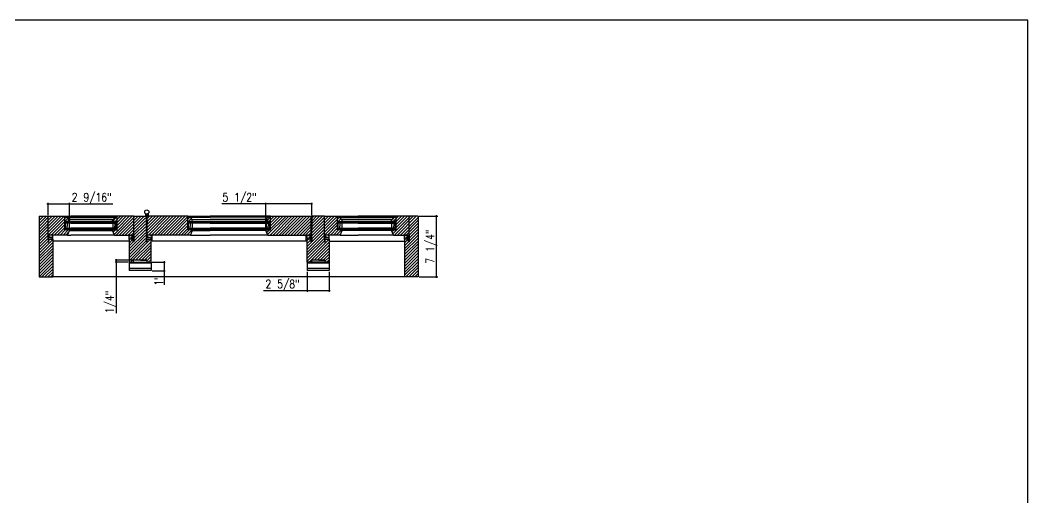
# Model space of a CAD drawing. Header units: inches. Extents: x 1985 to 11287, y 379 to 4336.
# Drawn here: x 7354.8 to 7475.2, y 3860.3 to 3917.4 of the extents above; entities that cross this region are included whole.
import ezdxf

# ---------------------------------------------------------------- set-up
doc = ezdxf.new("R2010")
doc.units = ezdxf.units.IN
doc.header["$MEASUREMENT"] = 0
doc.layers.get('0').update_dxf_attribs({"linetype": 'CONTINUOUS'})
doc.layers.get('Defpoints').update_dxf_attribs({"linetype": 'CONTINUOUS'})
for name, color, linetype in [('COTE1-1', 7, 'CONTINUOUS'), ('COTE1-1 99', 7, 'CONTINUOUS'), ('glass-', 6, 'CONTINUOUS'), ('glazing tape', 7, 'CONTINUOUS'), ('hardware-', 94, 'CONTINUOUS'), ('hatch 99', 1, 'CONTINUOUS'), ('separation 99', 3, 'CONTINUOUS'), ('weatherstripping', 5, 'CONTINUOUS'), ('wood detail', 7, 'CONTINUOUS'), ('wood detail 99', 7, 'CONTINUOUS')]:
    doc.layers.add(name, color=color, linetype=linetype)
doc.styles.get("Standard").update_dxf_attribs({"font": 'txt.shx', "width": 0.8})
doc.dimstyles.new('Elevation', dxfattribs={"dimscale": 2, "dimtxt": 0.75, "dimasz": 0.0625, "dimexe": 0.0625, "dimexo": 0.0625, "dimgap": 0.0625, "dimtad": 1, "dimdec": 5, "dimzin": 0, "dimdsep": 46, "dimlunit": 5, "dimtxsty": 'Standard', "dimblk1": 'OBLIQUE', "dimblk2": 'OBLIQUE', "dimsah": 1, "dimcen": 2, "dimdle": 0.0625, "dimclrd": 1, "dimclre": 1, "dimadec": 1, "dimazin": 0, "dimtfac": 0.375, "dimtdec": 5, "dimtmove": 0, "dimatfit": 3, "dimldrblk": 'OBLIQUE', "dimfxl": 1, "dimfrac": 2, "dimtolj": 1, "dimtzin": 0, "dimarcsym": 0})
pattern_1 = [(45, (7403.3322, 2131.99296), (-0.176776695, 0.176776695), [])]
pattern_2 = [(45, (7377.59578, 2143.74752), (-0.176776695, 0.176776695), [])]

# ---------------------------------------------------------------- blocks, each defined once
blk = doc.blocks.new('_OBLIQUE')
at = {"color": 0, "linetype": 'ByBlock'}
blk.add_line((-0.5, -0.5), (0.5, 0.5), dxfattribs=at)
blk = doc.blocks.new('*D912')
at = {"layer": 'COTE1-1 99', "color": 1, "lineweight": -2}
for p, q in [((7402.46, 3893.95), (7404.67, 3893.95)), ((7404.54, 3886.58), (7404.54, 3894.08)), ((7402.46, 3886.7), (7404.67, 3886.7))]:
    blk.add_line(p, q, dxfattribs=at)
at = {"layer": 'Defpoints', "color": 0}
for p in [(7402.33, 3893.95), (7404.54, 3893.95), (7402.33, 3886.7)]:
    blk.add_point(p, dxfattribs=at)
at = {"layer": 'COTE1-1 99', "color": 1, "lineweight": -2, "xscale": 0.125, "yscale": 0.125, "zscale": 0.125}
for p, rotation in [((7404.54, 3893.95), 90), ((7404.54, 3886.7), 270)]:
    blk.add_blockref('_OBLIQUE', p, dxfattribs=dict(at, rotation=rotation))
at = {"layer": 'COTE1-1 99', "color": 0, "insert": (7403.92, 3890.33), "char_height": 1, "attachment_point": 5, "rotation": 90}
blk.add_mtext('\\A1;7 1/4"', dxfattribs=at)
blk = doc.blocks.new('*D913')
at = {"layer": 'COTE1-1 99', "color": 1, "lineweight": -2}
for p, q in [((7366.27, 3888.83), (7366.27, 3888.45)), ((7368.19, 3888.7), (7366.14, 3888.7)), ((7367.69, 3888.45), (7366.14, 3888.45)), ((7366.27, 3888.45), (7366.27, 3882.39))]:
    blk.add_line(p, q, dxfattribs=at)
at = {"layer": 'Defpoints', "color": 0}
for p in [(7366.27, 3888.45), (7367.81, 3888.45), (7368.31, 3888.7)]:
    blk.add_point(p, dxfattribs=at)
at = {"layer": 'COTE1-1 99', "color": 1, "lineweight": -2, "xscale": 0.125, "yscale": 0.125, "zscale": 0.125}
for p, rotation in [((7366.27, 3888.7), 90), ((7366.27, 3888.45), 270)]:
    blk.add_blockref('_OBLIQUE', p, dxfattribs=dict(at, rotation=rotation))
at = {"layer": 'COTE1-1 99', "color": 0, "insert": (7365.64, 3883.71), "char_height": 1, "attachment_point": 5, "rotation": 90}
blk.add_mtext('\\A1;1/4"', dxfattribs=at)
blk = doc.blocks.new('*D914')
at = {"layer": 'COTE1-1 99', "color": 1, "lineweight": -2}
for p, q in [((7370.56, 3888.45), (7372.11, 3888.45)), ((7371.98, 3888.58), (7371.98, 3887.45)), ((7370.56, 3887.45), (7372.11, 3887.45)), ((7371.98, 3887.45), (7371.98, 3885.75))]:
    blk.add_line(p, q, dxfattribs=at)
at = {"layer": 'Defpoints', "color": 0}
for p in [(7370.44, 3888.45), (7370.44, 3887.45), (7371.98, 3887.45)]:
    blk.add_point(p, dxfattribs=at)
at = {"layer": 'COTE1-1 99', "color": 1, "lineweight": -2, "xscale": 0.125, "yscale": 0.125, "zscale": 0.125}
for p, rotation in [((7371.98, 3888.45), 90), ((7371.98, 3887.45), 270)]:
    blk.add_blockref('_OBLIQUE', p, dxfattribs=dict(at, rotation=rotation))
at = {"layer": 'COTE1-1 99', "color": 0, "insert": (7371.36, 3886.28), "char_height": 1, "attachment_point": 5, "rotation": 90}
blk.add_mtext('\\A1;1"', dxfattribs=at)
blk = doc.blocks.new('*D898')
at = {"layer": 'COTE1-1 99', "color": 1, "lineweight": -2}
for p, q in [((7389.08, 3887.33), (7389.08, 3884.94)), ((7391.71, 3887.33), (7391.71, 3884.94)), ((7389.08, 3885.06), (7383.88, 3885.06)), ((7391.83, 3885.06), (7389.08, 3885.06))]:
    blk.add_line(p, q, dxfattribs=at)
at = {"layer": 'Defpoints', "color": 0}
for p in [(7389.08, 3887.45), (7391.71, 3887.45), (7389.08, 3885.06)]:
    blk.add_point(p, dxfattribs=at)
at = {"layer": 'COTE1-1 99', "color": 1, "lineweight": -2, "xscale": 0.125, "yscale": 0.125, "zscale": 0.125, "rotation": 180}
blk.add_blockref('_OBLIQUE', (7389.08, 3885.06), dxfattribs=at)
at = {"layer": 'COTE1-1 99', "color": 1, "lineweight": -2, "xscale": 0.125, "yscale": 0.125, "zscale": 0.125}
blk.add_blockref('_OBLIQUE', (7391.71, 3885.06), dxfattribs=at)
at = {"layer": 'COTE1-1 99', "color": 0, "insert": (7386.14, 3885.69), "char_height": 1, "attachment_point": 5}
blk.add_mtext('\\A1;2 5/8"', dxfattribs=at)
blk = doc.blocks.new('*D899')
at = {"layer": 'COTE1-1 99', "color": 1, "lineweight": -2}
for p, q in [((7384.14, 3895.43), (7378.87, 3895.43)), ((7389.64, 3895.43), (7384.02, 3895.43)), ((7384.14, 3892.42), (7384.14, 3895.55)), ((7389.64, 3894.08), (7389.64, 3895.55))]:
    blk.add_line(p, q, dxfattribs=at)
at = {"layer": 'Defpoints', "color": 0}
for p in [(7389.64, 3895.43), (7389.64, 3893.95), (7384.14, 3892.3)]:
    blk.add_point(p, dxfattribs=at)
at = {"layer": 'COTE1-1 99', "color": 1, "lineweight": -2, "xscale": 0.125, "yscale": 0.125, "zscale": 0.125, "rotation": 180}
blk.add_blockref('_OBLIQUE', (7384.14, 3895.43), dxfattribs=at)
at = {"layer": 'COTE1-1 99', "color": 1, "lineweight": -2, "xscale": 0.125, "yscale": 0.125, "zscale": 0.125}
blk.add_blockref('_OBLIQUE', (7389.64, 3895.43), dxfattribs=at)
at = {"layer": 'COTE1-1 99', "color": 0, "insert": (7381, 3896.05), "char_height": 1, "attachment_point": 5}
blk.add_mtext('\\A1;5 1/2"', dxfattribs=at)
blk = doc.blocks.new('*D900')
at = {"layer": 'COTE1-1 99', "color": 1, "lineweight": -2}
for p, q in [((7358, 3895.43), (7360.69, 3895.43)), ((7358.13, 3894.08), (7358.13, 3895.55)), ((7360.69, 3892.45), (7360.69, 3895.55)), ((7360.69, 3895.43), (7365.86, 3895.43))]:
    blk.add_line(p, q, dxfattribs=at)
at = {"layer": 'Defpoints', "color": 0}
for p in [(7360.69, 3895.43), (7358.13, 3893.95), (7360.69, 3892.33)]:
    blk.add_point(p, dxfattribs=at)
at = {"layer": 'COTE1-1 99', "color": 1, "lineweight": -2, "xscale": 0.125, "yscale": 0.125, "zscale": 0.125, "rotation": 180}
blk.add_blockref('_OBLIQUE', (7358.13, 3895.43), dxfattribs=at)
at = {"layer": 'COTE1-1 99', "color": 1, "lineweight": -2, "xscale": 0.125, "yscale": 0.125, "zscale": 0.125}
blk.add_blockref('_OBLIQUE', (7360.69, 3895.43), dxfattribs=at)
at = {"layer": 'COTE1-1 99', "color": 0, "insert": (7363.34, 3896.05), "char_height": 1, "attachment_point": 5}
blk.add_mtext('\\A1;2 9/16"', dxfattribs=at)

msp = doc.modelspace()

# ---------------------------------------------------------------- hatches: boundary and pattern name
at = {"layer": 'glazing tape'}
h = msp.add_hatch(color=256, dxfattribs=at)
h.paths.add_polyline_path([(7360.664259, 3893.266601), (7360.664259, 3893.329101), (7360.164259, 3893.329101), (7360.164259, 3893.266601)])
h.paths.add_polyline_path([(7360.187759, 3892.391601), (7360.187759, 3892.329101), (7360.687759, 3892.329101), (7360.687759, 3892.391601)])
h = msp.add_hatch(color=256, dxfattribs=at)
h.paths.add_polyline_path([(7366.336338, 3893.266601), (7366.336338, 3893.329101), (7365.836338, 3893.329101), (7365.836338, 3893.266601)])
h.paths.add_polyline_path([(7366.312838, 3892.329101), (7366.312838, 3892.391601), (7365.812838, 3892.391601), (7365.812838, 3892.329101)])
h = msp.add_hatch(color=7, dxfattribs=at)
h.paths.add_polyline_path([(7375.352681, 3893.329101), (7374.852681, 3893.329101), (7374.852681, 3893.266601), (7375.352681, 3893.266601)])
h.paths.add_polyline_path([(7375.376181, 3892.391601), (7374.876181, 3892.391601), (7374.876181, 3892.329101), (7375.376181, 3892.329101)])
h = msp.add_hatch(color=7, dxfattribs=at)
h.paths.add_polyline_path([(7384.166045, 3893.329101), (7384.666045, 3893.329101), (7384.666045, 3893.266601), (7384.166045, 3893.266601)])
h.paths.add_polyline_path([(7384.142545, 3892.391601), (7384.642545, 3892.391601), (7384.642545, 3892.329101), (7384.142545, 3892.329101)])
h = msp.add_hatch(color=256, dxfattribs=at)
h.paths.add_polyline_path([(7393.244889, 3893.329101), (7392.744889, 3893.329101), (7392.744889, 3893.266601), (7393.244889, 3893.266601)])
h.paths.add_polyline_path([(7393.268389, 3892.391601), (7392.768389, 3892.391601), (7392.768389, 3892.329101), (7393.268389, 3892.329101)])
h = msp.add_hatch(color=256, dxfattribs=at)
h.paths.add_polyline_path([(7399.666968, 3893.329101), (7399.166968, 3893.329101), (7399.166968, 3893.266601), (7399.666968, 3893.266601)])
h.paths.add_polyline_path([(7399.643468, 3892.391601), (7399.143468, 3892.391601), (7399.143468, 3892.329101), (7399.643468, 3892.329101)])
at = {"layer": 'hatch 99'}
h = msp.add_hatch(dxfattribs=at)
h.set_pattern_fill('ANSI31', color=256, scale=2, style=0)
h.set_pattern_definition(pattern_1)
h.paths.add_polyline_path([(7360.125244, 3893.329101), (7360.664259, 3893.329101), (7360.664259, 3893.555601, -0.375199902), (7360.508009, 3893.680601, 0.375199902), (7360.351759, 3893.805601), (7360.351759, 3893.868101), (7360.125244, 3893.868101)], flags=17)
h.paths.add_polyline_path([(7360.125244, 3893.954101), (7358.125308, 3893.954101), (7358.125308, 3891.704101), (7360.446687, 3891.704101), (7360.687759, 3892.266601), (7360.687759, 3892.329101), (7360.125244, 3892.329101)])
edge = h.paths.add_edge_path()
edge.add_line((7357.0628, 3886.704101), (7358.6878, 3886.704101))
edge.add_line((7358.6878, 3886.704101), (7358.6878, 3891.204101))
edge.add_line((7358.6878, 3891.204101), (7358.219149, 3891.204101))
edge.add_spline(control_points=[(7358.392226, 3891.205777), (7358.32034, 3891.220354), (7358.192418, 3891.237992), (7358.15268, 3891.073908), (7358.243471, 3891.03081), (7358.206312, 3890.941357), (7358.136272, 3890.897141)], knot_values=[0.0027567057, 0.0027567057, 0.0027567057, 0.0027567057, 0.1624304155, 0.2177873023, 0.3270826056, 0.4968128609, 0.4968128609, 0.4968128609, 0.4968128609], degree=3, periodic=0)
edge.add_line((7358.21897, 3891.203939), (7358.21897, 3890.891637))
edge.add_line((7358.21897, 3890.891637), (7358.125308, 3890.891637))
edge.add_line((7358.125308, 3890.891637), (7358.125308, 3891.704101))
edge.add_line((7358.125308, 3891.704101), (7358.125308, 3893.954101))
edge.add_line((7358.125308, 3893.954101), (7357.0628, 3893.954101))
edge.add_line((7357.0628, 3893.954101), (7357.0628, 3886.704101))
h = msp.add_hatch(dxfattribs=at)
h.set_pattern_fill('ANSI31', color=256, scale=2, style=0)
h.set_pattern_definition(pattern_1)
edge = h.paths.add_edge_path()
edge.add_spline(control_points=[(7368.10837, 3891.205777), (7368.180256, 3891.220354), (7368.308179, 3891.237992), (7368.347917, 3891.073908), (7368.257126, 3891.03081), (7368.294285, 3890.941357), (7368.364325, 3890.897141)], knot_values=[0.0027567057, 0.0027567057, 0.0027567057, 0.0027567057, 0.1624304155, 0.2177873023, 0.3270826056, 0.4968128609, 0.4968128609, 0.4968128609, 0.4968128609], degree=3, periodic=0)
edge.add_line((7368.28045, 3891.204101), (7367.812796, 3891.204101))
edge.add_line((7367.812796, 3891.204101), (7367.812796, 3888.454101))
edge.add_line((7367.812796, 3888.454101), (7368.312796, 3888.454101))
edge.add_line((7368.312796, 3888.454101), (7368.312796, 3888.704101))
edge.add_line((7368.312796, 3888.704101), (7369.937796, 3888.704101))
edge.add_line((7369.937796, 3888.704101), (7369.937796, 3888.454101))
edge.add_line((7369.937796, 3888.454101), (7370.437796, 3888.454101))
edge.add_line((7370.437796, 3888.454101), (7370.437796, 3891.204101))
edge.add_line((7370.437796, 3891.204101), (7369.845143, 3891.204101))
edge.add_spline(control_points=[(7370.017222, 3891.205777), (7369.945337, 3891.220354), (7369.817414, 3891.237992), (7369.777676, 3891.073908), (7369.868467, 3891.03081), (7369.831308, 3890.941357), (7369.761268, 3890.897141)], knot_values=[0.0027567057, 0.0027567057, 0.0027567057, 0.0027567057, 0.1624304155, 0.2177873023, 0.3270826056, 0.4968128609, 0.4968128609, 0.4968128609, 0.4968128609], degree=3, periodic=0)
edge.add_line((7369.843966, 3891.20354), (7369.843966, 3890.891637))
edge.add_line((7369.843966, 3890.891637), (7369.751204, 3890.891637))
edge.add_line((7369.751204, 3890.891637), (7369.751204, 3892.579101))
edge.add_line((7369.751204, 3892.579101), (7369.751204, 3893.829101))
edge.add_line((7369.751204, 3893.829101), (7369.751204, 3893.954101))
edge.add_line((7369.751204, 3893.954101), (7368.375289, 3893.954101))
edge.add_line((7368.375289, 3893.954101), (7368.375289, 3891.232411))
edge.add_line((7368.375289, 3891.232411), (7368.375289, 3890.891637))
edge.add_line((7368.375289, 3890.891637), (7368.281627, 3890.891637))
edge.add_line((7368.281627, 3890.891637), (7368.281627, 3891.20354))
h.paths.add_polyline_path([(7368.375289, 3893.954101), (7366.375352, 3893.954101), (7366.375352, 3892.329101), (7365.812838, 3892.329101), (7365.812838, 3892.266601), (7366.053909, 3891.704101), (7368.375289, 3891.704101)])
edge = h.paths.add_edge_path(flags=17)
edge.add_line((7366.375352, 3893.868101), (7366.148838, 3893.868101))
edge.add_line((7366.148838, 3893.868101), (7366.148838, 3893.805601))
edge.add_line((7366.148838, 3893.805601), (7366.135716, 3893.805601))
edge.add_arc((7366.142277, 3893.653646), 0.152097, 92.47236379, 169.7919803)
edge.add_arc((7365.842899, 3893.707555), 0.152097, 267.52763621, 349.7919803, ccw=False)
edge.add_line((7365.836338, 3893.555601), (7365.836338, 3893.329101))
edge.add_line((7365.836338, 3893.329101), (7366.375352, 3893.329101))
edge.add_line((7366.375352, 3893.329101), (7366.375352, 3893.868101))
h = msp.add_hatch(dxfattribs=at)
h.set_pattern_fill('ANSI31', color=256, scale=2, style=0)
h.set_pattern_definition([(45, (7391.70265, 2143.74752), (-0.176776695, 0.176776695), [])])
h.paths.add_polyline_path([(7369.969931, 3893.954101), (7369.969931, 3891.704101), (7375.13511, 3891.704101), (7375.376181, 3892.266601), (7375.376181, 3892.329101), (7374.813667, 3892.329101), (7374.813667, 3893.954101)])
h.paths.add_polyline_path([(7374.813667, 3893.329101), (7375.352681, 3893.329101), (7375.352681, 3893.579101, -0.375199902), (7375.196431, 3893.704101, 0.375199902), (7375.040181, 3893.829101), (7375.040181, 3893.891601), (7374.813667, 3893.891601)], flags=17)
h = msp.add_hatch(dxfattribs=at)
h.set_pattern_fill('ANSI31', color=256, scale=2, style=0)
h.set_pattern_definition(pattern_2)
h.paths.add_polyline_path([(7384.705059, 3893.891601), (7384.478545, 3893.891601), (7384.478545, 3893.829101), (7384.465423, 3893.829101, 0.3507810594), (7384.322295, 3893.704101, -0.375199902), (7384.166045, 3893.579101), (7384.166045, 3893.329101), (7384.705059, 3893.329101)], flags=17)
h.paths.add_polyline_path([(7384.705059, 3893.954101), (7384.705059, 3892.329101), (7384.142545, 3892.329101), (7384.142545, 3892.266601), (7384.383617, 3891.704101), (7389.548796, 3891.704101), (7389.548796, 3893.954101)])
h = msp.add_hatch(dxfattribs=at)
h.set_pattern_fill('ANSI31', color=256, scale=2, style=0)
h.set_pattern_definition([(45, (7377.72078, 2143.74752), (-0.176776695, 0.176776695), [])])
edge = h.paths.add_edge_path()
edge.add_line((7389.642522, 3892.579101), (7389.642522, 3890.889788))
edge.add_spline(control_points=[(7389.376504, 3891.205777), (7389.44839, 3891.220354), (7389.576312, 3891.237992), (7389.61605, 3891.073908), (7389.525259, 3891.03081), (7389.562418, 3890.941357), (7389.632459, 3890.897141)], knot_values=[0.0027567057, 0.0027567057, 0.0027567057, 0.0027567057, 0.1624304155, 0.2177873023, 0.3270826056, 0.4968128609, 0.4968128609, 0.4968128609, 0.4968128609], degree=3, periodic=0)
edge.add_line((7389.639992, 3890.891637), (7389.54976, 3890.891637))
edge.add_line((7389.54976, 3890.891637), (7389.54976, 3891.203006))
edge.add_spline(control_points=[(7389.376504, 3891.205777), (7389.44839, 3891.220354), (7389.576312, 3891.237992), (7389.61605, 3891.073908), (7389.525259, 3891.03081), (7389.562418, 3890.941357), (7389.632459, 3890.897141)], knot_values=[0.0027567057, 0.0027567057, 0.0027567057, 0.0027567057, 0.1624304155, 0.2177873023, 0.3270826056, 0.4968128609, 0.4968128609, 0.4968128609, 0.4968128609], degree=3, periodic=0)
edge.add_line((7389.547469, 3891.204101), (7389.08093, 3891.204101))
edge.add_line((7389.08093, 3891.204101), (7389.08093, 3888.454101))
edge.add_line((7389.08093, 3888.454101), (7389.58093, 3888.454101))
edge.add_line((7389.58093, 3888.454101), (7389.58093, 3888.704101))
edge.add_line((7389.58093, 3888.704101), (7391.20593, 3888.704101))
edge.add_line((7391.20593, 3888.704101), (7391.20593, 3888.454101))
edge.add_line((7391.20593, 3888.454101), (7391.70593, 3888.454101))
edge.add_line((7391.70593, 3888.454101), (7391.70593, 3891.204101))
edge.add_line((7391.70593, 3891.204101), (7391.239391, 3891.204101))
edge.add_spline(control_points=[(7391.410356, 3891.205777), (7391.33847, 3891.220354), (7391.210548, 3891.237992), (7391.17081, 3891.073908), (7391.261601, 3891.03081), (7391.224442, 3890.941357), (7391.154402, 3890.897141)], knot_values=[0.0027567057, 0.0027567057, 0.0027567057, 0.0027567057, 0.1624304155, 0.2177873023, 0.3270826056, 0.4968128609, 0.4968128609, 0.4968128609, 0.4968128609], degree=3, periodic=0)
edge.add_line((7391.2371, 3891.203006), (7391.2371, 3890.891637))
edge.add_line((7391.2371, 3890.891637), (7391.143438, 3890.891637))
edge.add_line((7391.143438, 3890.891637), (7391.143438, 3891.814363))
edge.add_line((7391.143438, 3891.814363), (7391.143438, 3893.954101))
edge.add_line((7391.143438, 3893.954101), (7389.642522, 3893.954101))
edge.add_line((7389.642522, 3893.954101), (7389.642522, 3893.829101))
edge.add_line((7389.642522, 3893.829101), (7389.642522, 3892.579101))
h.paths.add_polyline_path([(7391.143438, 3891.704101), (7393.027317, 3891.704101), (7393.268389, 3892.266601), (7393.268389, 3892.329101), (7392.705874, 3892.329101), (7392.705874, 3893.954101), (7391.143438, 3893.954101)])
h.paths.add_polyline_path([(7392.705874, 3893.329101), (7393.244889, 3893.329101), (7393.244889, 3893.555601, -0.375199902), (7393.088639, 3893.680601, 0.375199902), (7392.932389, 3893.805601), (7392.932389, 3893.868101), (7392.705874, 3893.868101)], flags=17)
h = msp.add_hatch(dxfattribs=at)
h.set_pattern_fill('ANSI31', color=256, scale=2, style=0)
h.set_pattern_definition(pattern_2)
h.paths.add_polyline_path([(7399.705982, 3893.868101), (7399.479468, 3893.868101), (7399.479468, 3893.805601), (7399.466346, 3893.805601, 0.3507810594), (7399.323218, 3893.680601, -0.375199902), (7399.166968, 3893.555601), (7399.166968, 3893.329101), (7399.705982, 3893.329101)], flags=17)
h.paths.add_polyline_path([(7399.705982, 3892.329101), (7399.143468, 3892.329101), (7399.143468, 3892.266601), (7399.384539, 3891.704101), (7401.268419, 3891.704101), (7401.268419, 3893.954101), (7399.705982, 3893.954101)])
edge = h.paths.add_edge_path()
edge.add_line((7401.268419, 3891.232411), (7401.268419, 3890.888522))
edge.add_spline(control_points=[(7401.0015, 3891.205777), (7401.073386, 3891.220354), (7401.201309, 3891.237992), (7401.241047, 3891.073908), (7401.150256, 3891.03081), (7401.187415, 3890.941357), (7401.257455, 3890.897141)], knot_values=[0.0027567057, 0.0027567057, 0.0027567057, 0.0027567057, 0.1624304155, 0.2177873023, 0.3270826056, 0.4968128609, 0.4968128609, 0.4968128609, 0.4968128609], degree=3, periodic=0)
edge.add_line((7401.264457, 3890.891637), (7401.174757, 3890.891637))
edge.add_line((7401.174757, 3890.891637), (7401.174757, 3891.203939))
edge.add_spline(control_points=[(7401.0015, 3891.205777), (7401.073386, 3891.220354), (7401.201309, 3891.237992), (7401.241047, 3891.073908), (7401.150256, 3891.03081), (7401.187415, 3890.941357), (7401.257455, 3890.897141)], knot_values=[0.0027567057, 0.0027567057, 0.0027567057, 0.0027567057, 0.1624304155, 0.2177873023, 0.3270826056, 0.4968128609, 0.4968128609, 0.4968128609, 0.4968128609], degree=3, periodic=0)
edge.add_line((7401.174578, 3891.204101), (7400.705926, 3891.204101))
edge.add_line((7400.705926, 3891.204101), (7400.705926, 3886.704101))
edge.add_line((7400.705926, 3886.704101), (7402.330926, 3886.704101))
edge.add_line((7402.330926, 3886.704101), (7402.330926, 3893.954101))
edge.add_line((7402.330926, 3893.954101), (7401.268419, 3893.954101))
edge.add_line((7401.268419, 3893.954101), (7401.268419, 3891.232411))

# ---------------------------------------------------------------- linework, layer by layer
at = {"layer": 'COTE1-1'}
for p, q in [((7369.937796, 3888.704101), (7368.312796, 3888.704101)), ((7368.312796, 3888.704101), (7368.312796, 3888.454101)), ((7369.187796, 3888.704101), (7369.937796, 3888.704101)), ((7369.937796, 3888.704101), (7369.937796, 3888.454101)), ((7391.20593, 3888.704101), (7389.58093, 3888.704101)), ((7389.58093, 3888.704101), (7389.58093, 3888.454101)), ((7390.45593, 3888.704101), (7391.20593, 3888.704101)), ((7391.20593, 3888.704101), (7391.20593, 3888.454101))]:
    msp.add_line(p, q, dxfattribs=at)
at = {"layer": 'glass-', "color": 6}
for p, q in [((7360.862433, 3893.266601), (7360.164259, 3893.266601)), ((7360.187759, 3892.391601), (7360.862433, 3892.391601)), ((7360.218944, 3892.391601), (7360.218944, 3893.266601)), ((7360.862433, 3893.141601), (7360.218944, 3893.141601)), ((7360.218944, 3892.516601), (7360.862433, 3892.516601)), ((7360.399878, 3893.111609), (7360.507661, 3893.141601)), ((7360.399878, 3893.111609), (7360.399878, 3892.766601)), ((7360.399878, 3892.546592), (7360.399878, 3892.766601)), ((7360.399878, 3892.546592), (7360.507661, 3892.516601)), ((7360.664259, 3893.141601), (7360.664259, 3892.516601)), ((7360.862433, 3893.266601), (7366.336338, 3893.266601)), ((7360.862433, 3893.141601), (7366.281652, 3893.141601)), ((7366.281652, 3892.516601), (7360.862433, 3892.516601)), ((7366.312838, 3892.391601), (7360.862433, 3892.391601)), ((7365.848552, 3893.141601), (7365.848552, 3892.516601)), ((7366.112932, 3893.111609), (7366.00515, 3893.141601)), ((7366.112932, 3892.546592), (7366.00515, 3892.516601)), ((7366.112932, 3893.111609), (7366.112932, 3892.766601)), ((7366.112932, 3892.546592), (7366.112932, 3892.766601)), ((7366.281652, 3892.391601), (7366.281652, 3893.266601)), ((7377.495556, 3893.266601), (7374.852681, 3893.266601)), ((7374.876181, 3892.391601), (7377.495556, 3892.391601)), ((7374.907367, 3892.391601), (7374.907367, 3893.266601)), ((7377.495556, 3893.141601), (7374.907367, 3893.141601)), ((7374.907367, 3892.516601), (7377.495556, 3892.516601)), ((7375.088301, 3893.111609), (7375.196084, 3893.141601)), ((7375.088301, 3893.111609), (7375.088301, 3892.766601)), ((7375.088301, 3892.546592), (7375.088301, 3892.766601)), ((7375.088301, 3892.546592), (7375.196084, 3892.516601)), ((7375.352681, 3893.141601), (7375.352681, 3892.516601)), ((7377.495556, 3893.266601), (7384.666045, 3893.266601)), ((7377.495556, 3893.141601), (7384.611359, 3893.141601)), ((7384.611359, 3892.516601), (7377.495556, 3892.516601)), ((7384.642545, 3892.391601), (7377.495556, 3892.391601)), ((7384.166045, 3893.141601), (7384.166045, 3892.516601)), ((7384.430425, 3893.111609), (7384.322643, 3893.141601)), ((7384.430425, 3892.546592), (7384.322643, 3892.516601)), ((7384.430425, 3893.111609), (7384.430425, 3892.766601)), ((7384.430425, 3892.546592), (7384.430425, 3892.766601)), ((7384.611359, 3892.391601), (7384.611359, 3893.266601)), ((7395.187543, 3893.266601), (7392.744889, 3893.266601)), ((7392.768389, 3892.391601), (7395.187543, 3892.391601)), ((7392.799574, 3892.391601), (7392.799574, 3893.266601)), ((7395.187543, 3893.141601), (7392.799574, 3893.141601)), ((7392.799574, 3892.516601), (7395.187543, 3892.516601)), ((7392.968294, 3893.111609), (7393.076077, 3893.141601)), ((7392.968294, 3893.111609), (7392.968294, 3892.766601)), ((7392.968294, 3892.546592), (7392.968294, 3892.766601)), ((7392.968294, 3892.546592), (7393.076077, 3892.516601)), ((7393.232674, 3893.141601), (7393.232674, 3892.516601)), ((7395.187543, 3893.266601), (7399.666968, 3893.266601)), ((7395.187543, 3893.141601), (7399.612282, 3893.141601)), ((7399.612282, 3892.516601), (7395.187543, 3892.516601)), ((7399.643468, 3892.391601), (7395.187543, 3892.391601)), ((7399.166968, 3893.141601), (7399.166968, 3892.516601)), ((7399.431348, 3893.111609), (7399.323565, 3893.141601)), ((7399.431348, 3892.546592), (7399.323565, 3892.516601)), ((7399.431348, 3893.111609), (7399.431348, 3892.766601)), ((7399.431348, 3892.546592), (7399.431348, 3892.766601)), ((7399.612282, 3892.391601), (7399.612282, 3893.266601))]:
    msp.add_line(p, q, dxfattribs=at)
at = {"layer": 'glazing tape', "color": 7}
for p, q in [((7360.164259, 3893.329101), (7360.164259, 3893.266601)), ((7360.664259, 3893.329101), (7360.664259, 3893.266601)), ((7365.836338, 3893.329101), (7365.836338, 3893.266601)), ((7366.336338, 3893.329101), (7366.336338, 3893.266601)), ((7374.852681, 3893.329101), (7374.852681, 3893.266601)), ((7375.352681, 3893.329101), (7375.352681, 3893.266601)), ((7384.166045, 3893.329101), (7384.166045, 3893.266601)), ((7384.666045, 3893.329101), (7384.666045, 3893.266601)), ((7392.744889, 3893.329101), (7392.744889, 3893.266601)), ((7393.244889, 3893.329101), (7393.244889, 3893.266601)), ((7399.166968, 3893.329101), (7399.166968, 3893.266601)), ((7399.666968, 3893.329101), (7399.666968, 3893.266601))]:
    msp.add_line(p, q, dxfattribs=at)
at = {"layer": 'glazing tape'}
for p, q in [((7360.164259, 3893.266601), (7360.664259, 3893.266601)), ((7360.187759, 3892.391601), (7360.187759, 3892.329101)), ((7360.687759, 3892.391601), (7360.187759, 3892.391601)), ((7360.687759, 3892.391601), (7360.687759, 3892.329101)), ((7365.812838, 3892.391601), (7365.812838, 3892.329101)), ((7365.812838, 3892.391601), (7366.312838, 3892.391601)), ((7365.836338, 3893.266601), (7366.336338, 3893.266601)), ((7366.312838, 3892.391601), (7366.312838, 3892.329101)), ((7374.852681, 3893.266601), (7375.352681, 3893.266601)), ((7374.876181, 3892.391601), (7374.876181, 3892.329101)), ((7375.376181, 3892.391601), (7374.876181, 3892.391601)), ((7375.376181, 3892.391601), (7375.376181, 3892.329101)), ((7384.142545, 3892.391601), (7384.142545, 3892.329101)), ((7384.142545, 3892.391601), (7384.642545, 3892.391601)), ((7384.666045, 3893.266601), (7384.166045, 3893.266601)), ((7384.642545, 3892.391601), (7384.642545, 3892.329101)), ((7393.244889, 3893.266601), (7392.744889, 3893.266601)), ((7392.768389, 3892.391601), (7392.768389, 3892.329101)), ((7393.268389, 3892.391601), (7392.768389, 3892.391601)), ((7393.268389, 3892.391601), (7393.268389, 3892.329101)), ((7399.143468, 3892.391601), (7399.643468, 3892.391601)), ((7399.143468, 3892.391601), (7399.143468, 3892.329101)), ((7399.666968, 3893.266601), (7399.166968, 3893.266601)), ((7399.643468, 3892.391601), (7399.643468, 3892.329101))]:
    msp.add_line(p, q, dxfattribs=at)
at = {"layer": 'hardware-', "color": 94}
for p, q in [((7369.751204, 3894.247388), (7369.751204, 3893.954101)), ((7369.876204, 3894.141601), (7369.751204, 3894.141601)), ((7369.876204, 3894.208532), (7369.876204, 3893.954101)), ((7369.969931, 3894.208532), (7369.969931, 3893.954101)), ((7370.094931, 3894.247388), (7370.094931, 3893.954101))]:
    msp.add_line(p, q, dxfattribs=at)
msp.add_circle((7369.923067, 3894.454101), 0.25, dxfattribs=at)
for centre, start, end in [((7369.688704, 3894.247388), 0, 41.41287632), ((7370.157431, 3894.247388), 138.58712368, 180)]:
    msp.add_arc(centre, 0.0625, start, end, dxfattribs=at)
at = {"layer": 'separation 99'}
msp.add_lwpolyline([(7475.154558, 3917.379196), (7248.665735, 3917.379196), (7248.665735, 3789.128969), (7475.154558, 3789.128969)], close=True, dxfattribs=at)
at = {"layer": 'weatherstripping', "color": 5, "lineweight": 30}
for p, q in [((7369.876204, 3892.579101), (7369.876204, 3893.829101)), ((7389.642522, 3892.579101), (7389.642522, 3893.829101))]:
    msp.add_line(p, q, dxfattribs=at)
at = {"layer": 'weatherstripping', "color": 5}
for p, q in [((7358.136272, 3891.370927), (7358.136272, 3890.897141)), ((7368.364325, 3891.370927), (7368.364325, 3890.897141)), ((7369.886268, 3891.370927), (7369.886268, 3890.897141)), ((7389.632459, 3891.370927), (7389.632459, 3890.897141)), ((7391.154402, 3891.370927), (7391.154402, 3890.897141)), ((7401.257455, 3891.370927), (7401.257455, 3890.897141))]:
    msp.add_line(p, q, dxfattribs=at)
for centre, start, end in [((7358.519572, 3891.421054), 68.15315081, 90.33673255), ((7367.981024, 3891.421054), 89.66326745, 111.84684919), ((7370.269568, 3891.421054), 68.15315081, 90.33673255), ((7389.249158, 3891.421054), 89.66326745, 111.84684919), ((7391.537702, 3891.421054), 68.15315081, 90.33673255), ((7400.874154, 3891.421054), 89.66326745, 111.84684919)]:
    msp.add_arc(centre, 0.272391, start, end, dxfattribs=at)
at = {"layer": 'weatherstripping', "color": 5, "lineweight": 30}
for points in [[(7369.876755, 3893.791666), (7369.947076, 3893.536996), (7369.948881, 3893.179963), (7369.919894, 3892.771731)], [(7389.641971, 3893.791666), (7389.57165, 3893.536996), (7389.569846, 3893.179963), (7389.598833, 3892.771731)]]:
    msp.add_spline(points, degree=3, dxfattribs=at)
at = {"layer": 'weatherstripping', "color": 5}
for points, knots in [([(7358.517971, 3891.69344), (7358.380963, 3891.704516), (7358.28668, 3891.697819), (7358.224377, 3891.654077), (7358.179368, 3891.425798), (7358.502328, 3891.521731), (7358.503965, 3891.296891), (7358.192214, 3891.419304), (7358.136272, 3891.370927)], [0, 0, 0, 0, 0.0836143214, 0.2084642928, 0.3160316415, 0.6075898224, 0.6835352088, 1.0094138913, 1.0094138913, 1.0094138913, 1.0094138913]), ([(7358.136272, 3890.897141), (7358.206312, 3890.941357), (7358.243471, 3891.03081), (7358.15268, 3891.073908), (7358.192418, 3891.237992), (7358.32034, 3891.220354), (7358.392226, 3891.205777)], [0.00275670566, 0.00275670566, 0.00275670566, 0.00275670566, 0.17248696091, 0.2817822642, 0.33713915105, 0.49681286089, 0.49681286089, 0.49681286089, 0.49681286089]), ([(7358.392226, 3891.205777), (7358.492462, 3891.209198), (7358.715337, 3891.233425), (7358.6878, 3891.622453), (7358.620936, 3891.673883)], [0, 0, 0, 0, 0.24604895981, 0.60415027847, 0.60415027847, 0.60415027847, 0.60415027847]), ([(7368.10837, 3891.205777), (7368.008134, 3891.209198), (7367.772428, 3891.208978), (7367.812796, 3891.622453), (7367.87966, 3891.673883)], [0, 0, 0, 0, 0.24604895981, 0.60415027847, 0.60415027847, 0.60415027847, 0.60415027847]), ([(7367.982625, 3891.69344), (7368.119634, 3891.704516), (7368.213917, 3891.697819), (7368.27622, 3891.654077), (7368.321229, 3891.425798), (7367.998269, 3891.521731), (7367.996631, 3891.296891), (7368.308383, 3891.419304), (7368.364325, 3891.370927)], [0, 0, 0, 0, 0.0836143214, 0.2084642928, 0.3160316415, 0.6075898224, 0.6835352088, 1.0094138913, 1.0094138913, 1.0094138913, 1.0094138913]), ([(7368.364325, 3890.897141), (7368.294285, 3890.941357), (7368.257126, 3891.03081), (7368.347917, 3891.073908), (7368.308179, 3891.237992), (7368.180256, 3891.220354), (7368.10837, 3891.205777)], [0.00275670566, 0.00275670566, 0.00275670566, 0.00275670566, 0.17248696091, 0.2817822642, 0.33713915105, 0.49681286089, 0.49681286089, 0.49681286089, 0.49681286089]), ([(7370.267967, 3891.69344), (7370.130959, 3891.704516), (7370.036676, 3891.697819), (7369.974373, 3891.654077), (7369.929364, 3891.425798), (7370.252324, 3891.521731), (7370.253962, 3891.296891), (7369.94221, 3891.419304), (7369.886268, 3891.370927)], [0, 0, 0, 0, 0.0836143214, 0.2084642928, 0.3160316415, 0.6075898224, 0.6835352088, 1.0094138913, 1.0094138913, 1.0094138913, 1.0094138913]), ([(7369.886268, 3890.897141), (7369.956308, 3890.941357), (7369.993467, 3891.03081), (7369.902676, 3891.073908), (7369.942414, 3891.237992), (7370.070337, 3891.220354), (7370.142222, 3891.205777)], [0.00275670566, 0.00275670566, 0.00275670566, 0.00275670566, 0.17248696091, 0.2817822642, 0.33713915105, 0.49681286089, 0.49681286089, 0.49681286089, 0.49681286089]), ([(7370.142222, 3891.205777), (7370.242458, 3891.209198), (7370.491896, 3891.208978), (7370.498453, 3891.622453), (7370.370932, 3891.673883)], [0, 0, 0, 0, 0.24604895981, 0.60415027847, 0.60415027847, 0.60415027847, 0.60415027847]), ([(7389.376504, 3891.205777), (7389.276268, 3891.209198), (7389.026831, 3891.208978), (7389.020273, 3891.622453), (7389.147794, 3891.673883)], [0, 0, 0, 0, 0.24604895981, 0.60415027847, 0.60415027847, 0.60415027847, 0.60415027847]), ([(7389.250759, 3891.69344), (7389.387768, 3891.704516), (7389.482051, 3891.697819), (7389.544354, 3891.654077), (7389.589363, 3891.425798), (7389.266402, 3891.521731), (7389.264765, 3891.296891), (7389.576516, 3891.419304), (7389.632459, 3891.370927)], [0, 0, 0, 0, 0.0836143214, 0.2084642928, 0.3160316415, 0.6075898224, 0.6835352088, 1.0094138913, 1.0094138913, 1.0094138913, 1.0094138913]), ([(7389.632459, 3890.897141), (7389.562418, 3890.941357), (7389.525259, 3891.03081), (7389.61605, 3891.073908), (7389.576312, 3891.237992), (7389.44839, 3891.220354), (7389.376504, 3891.205777)], [0.00275670566, 0.00275670566, 0.00275670566, 0.00275670566, 0.17248696091, 0.2817822642, 0.33713915105, 0.49681286089, 0.49681286089, 0.49681286089, 0.49681286089]), ([(7391.536101, 3891.69344), (7391.399092, 3891.704516), (7391.30481, 3891.697819), (7391.242507, 3891.654077), (7391.197498, 3891.425798), (7391.520458, 3891.521731), (7391.522095, 3891.296891), (7391.210344, 3891.419304), (7391.154402, 3891.370927)], [0, 0, 0, 0, 0.0836143214, 0.2084642928, 0.3160316415, 0.6075898224, 0.6835352088, 1.0094138913, 1.0094138913, 1.0094138913, 1.0094138913]), ([(7391.154402, 3890.897141), (7391.224442, 3890.941357), (7391.261601, 3891.03081), (7391.17081, 3891.073908), (7391.210548, 3891.237992), (7391.33847, 3891.220354), (7391.410356, 3891.205777)], [0.00275670566, 0.00275670566, 0.00275670566, 0.00275670566, 0.17248696091, 0.2817822642, 0.33713915105, 0.49681286089, 0.49681286089, 0.49681286089, 0.49681286089]), ([(7391.410356, 3891.205777), (7391.510592, 3891.209198), (7391.746298, 3891.208978), (7391.70593, 3891.622453), (7391.639066, 3891.673883)], [0, 0, 0, 0, 0.24604895981, 0.60415027847, 0.60415027847, 0.60415027847, 0.60415027847]), ([(7401.0015, 3891.205777), (7400.901264, 3891.209198), (7400.67839, 3891.233425), (7400.705926, 3891.622453), (7400.77279, 3891.673883)], [0, 0, 0, 0, 0.24604895981, 0.60415027847, 0.60415027847, 0.60415027847, 0.60415027847]), ([(7400.875755, 3891.69344), (7401.012764, 3891.704516), (7401.107047, 3891.697819), (7401.16935, 3891.654077), (7401.214359, 3891.425798), (7400.891398, 3891.521731), (7400.889761, 3891.296891), (7401.201513, 3891.419304), (7401.257455, 3891.370927)], [0, 0, 0, 0, 0.0836143214, 0.2084642928, 0.3160316415, 0.6075898224, 0.6835352088, 1.0094138913, 1.0094138913, 1.0094138913, 1.0094138913]), ([(7401.257455, 3890.897141), (7401.187415, 3890.941357), (7401.150256, 3891.03081), (7401.241047, 3891.073908), (7401.201309, 3891.237992), (7401.073386, 3891.220354), (7401.0015, 3891.205777)], [0.00275670566, 0.00275670566, 0.00275670566, 0.00275670566, 0.17248696091, 0.2817822642, 0.33713915105, 0.49681286089, 0.49681286089, 0.49681286089, 0.49681286089])]:
    msp.add_open_spline(points, degree=3, knots=knots, dxfattribs=at)
at = {"layer": 'wood detail'}
for p, q in [((7357.0628, 3893.954101), (7358.125308, 3893.954101)), ((7358.125308, 3891.704101), (7358.125308, 3893.954101)), ((7360.125244, 3893.954101), (7360.862433, 3893.954101)), ((7360.351759, 3893.868101), (7360.862433, 3893.868101)), ((7360.351759, 3893.805601), (7360.862433, 3893.805601)), ((7360.664259, 3893.555601), (7360.862433, 3893.555601)), ((7366.375352, 3893.954101), (7360.862433, 3893.954101)), ((7366.148838, 3893.868101), (7360.862433, 3893.868101)), ((7366.148838, 3893.805601), (7360.862433, 3893.805601)), ((7365.836338, 3893.555601), (7360.862433, 3893.555601)), ((7368.375289, 3891.704101), (7368.375289, 3893.954101)), ((7369.876204, 3893.829101), (7369.876204, 3892.579101)), ((7369.969931, 3891.704101), (7369.969931, 3893.954101)), ((7374.813667, 3893.954101), (7377.495556, 3893.954101)), ((7375.040181, 3893.891601), (7377.495556, 3893.891601)), ((7375.040181, 3893.829101), (7377.495556, 3893.829101)), ((7375.352681, 3893.579101), (7377.495556, 3893.579101)), ((7384.705059, 3893.954101), (7377.495556, 3893.954101)), ((7384.478545, 3893.891601), (7377.495556, 3893.891601)), ((7384.478545, 3893.829101), (7377.495556, 3893.829101)), ((7384.166045, 3893.579101), (7377.495556, 3893.579101)), ((7389.548796, 3891.704101), (7389.548796, 3893.954101)), ((7389.642522, 3893.829101), (7389.642522, 3892.579101)), ((7391.143438, 3891.704101), (7391.143438, 3893.954101)), ((7392.705874, 3893.954101), (7395.187543, 3893.954101)), ((7392.932389, 3893.868101), (7395.187543, 3893.868101)), ((7392.932389, 3893.805601), (7395.187543, 3893.805601)), ((7393.244889, 3893.555601), (7395.187543, 3893.555601)), ((7399.705982, 3893.954101), (7395.187543, 3893.954101)), ((7399.479468, 3893.868101), (7395.187543, 3893.868101)), ((7399.479468, 3893.805601), (7395.187543, 3893.805601)), ((7399.166968, 3893.555601), (7395.187543, 3893.555601)), ((7401.268419, 3891.704101), (7401.268419, 3893.954101)), ((7402.330926, 3893.954101), (7401.268419, 3893.954101)), ((7360.664259, 3893.329101), (7360.862433, 3893.329101)), ((7365.836338, 3893.329101), (7360.862433, 3893.329101)), ((7375.352681, 3893.329101), (7377.495556, 3893.329101)), ((7384.166045, 3893.329101), (7377.495556, 3893.329101)), ((7393.244889, 3893.329101), (7395.187543, 3893.329101)), ((7399.166968, 3893.329101), (7395.187543, 3893.329101)), ((7358.6878, 3891.204101), (7358.6878, 3886.704101)), ((7360.687759, 3892.329101), (7360.125244, 3892.329101)), ((7360.446687, 3891.704101), (7360.862433, 3891.704101)), ((7360.687759, 3892.266601), (7360.687759, 3892.329101)), ((7360.862433, 3892.329101), (7360.687759, 3892.329101)), ((7360.862433, 3892.329101), (7365.812838, 3892.329101)), ((7366.053909, 3891.704101), (7360.862433, 3891.704101)), ((7365.812838, 3892.266601), (7365.812838, 3892.329101)), ((7365.812838, 3892.329101), (7366.375352, 3892.329101)), ((7367.812796, 3891.204101), (7367.812796, 3888.454101)), ((7375.376181, 3892.329101), (7374.813667, 3892.329101)), ((7375.13511, 3891.704101), (7377.495556, 3891.704101)), ((7375.376181, 3892.266601), (7375.376181, 3892.329101)), ((7377.495556, 3892.329101), (7375.376181, 3892.329101)), ((7377.495556, 3892.329101), (7384.142545, 3892.329101)), ((7384.383617, 3891.704101), (7377.495556, 3891.704101)), ((7384.142545, 3892.266601), (7384.142545, 3892.329101)), ((7384.142545, 3892.329101), (7384.705059, 3892.329101)), ((7391.70593, 3891.204101), (7391.70593, 3888.454101)), ((7393.268389, 3892.329101), (7392.705874, 3892.329101)), ((7393.027317, 3891.704101), (7395.187543, 3891.704101)), ((7395.187543, 3892.329101), (7393.268389, 3892.329101)), ((7393.268389, 3892.266601), (7393.268389, 3892.329101)), ((7395.187543, 3892.329101), (7399.143468, 3892.329101)), ((7399.384539, 3891.704101), (7395.187543, 3891.704101)), ((7399.143468, 3892.266601), (7399.143468, 3892.329101)), ((7399.143468, 3892.329101), (7399.705982, 3892.329101)), ((7400.705926, 3891.204101), (7400.705926, 3886.704101)), ((7367.812796, 3888.454101), (7370.437796, 3888.454101)), ((7367.812796, 3888.454101), (7367.812796, 3887.454101)), ((7370.437796, 3888.329101), (7367.812796, 3888.329101)), ((7370.437796, 3887.704101), (7367.812796, 3887.704101)), ((7370.437796, 3888.454101), (7370.437796, 3887.454101)), ((7391.70593, 3888.454101), (7389.08093, 3888.454101)), ((7389.08093, 3888.454101), (7389.08093, 3887.454101)), ((7391.70593, 3888.329101), (7389.08093, 3888.329101)), ((7391.70593, 3887.704101), (7389.08093, 3887.704101)), ((7391.70593, 3888.454101), (7391.70593, 3887.454101)), ((7357.0628, 3886.704101), (7358.6878, 3886.704101)), ((7357.0628, 3886.704101), (7357.0628, 3886.704101)), ((7402.330926, 3886.704101), (7358.6878, 3886.704101)), ((7370.437796, 3887.454101), (7367.812796, 3887.454101)), ((7391.70593, 3887.454101), (7389.08093, 3887.454101)), ((7402.330926, 3886.704101), (7400.705926, 3886.704101)), ((7402.330926, 3886.704101), (7402.330926, 3886.704101))]:
    msp.add_line(p, q, dxfattribs=at)
at = {"layer": 'wood detail', "color": 0}
for p, q in [((7357.0628, 3893.954101), (7357.0628, 3886.704101)), ((7358.125308, 3891.232411), (7358.125308, 3893.954101)), ((7358.125308, 3893.954101), (7360.125244, 3893.954101)), ((7368.375289, 3893.954101), (7366.375352, 3893.954101)), ((7368.375289, 3891.232411), (7368.375289, 3893.954101)), ((7391.143438, 3891.232411), (7391.143438, 3893.954101)), ((7391.143438, 3893.954101), (7392.705874, 3893.954101)), ((7401.268419, 3893.954101), (7399.705982, 3893.954101)), ((7401.268419, 3891.232411), (7401.268419, 3893.954101)), ((7402.330926, 3893.954101), (7402.330926, 3886.704101)), ((7357.0628, 3893.454101), (7357.0628, 3892.141601)), ((7357.0628, 3893.454101), (7357.0628, 3892.141601)), ((7357.0628, 3893.016601), (7357.0628, 3892.141601)), ((7357.0628, 3893.016601), (7357.0628, 3892.141601)), ((7402.330926, 3893.454101), (7402.330926, 3892.141601)), ((7402.330926, 3893.454101), (7402.330926, 3892.141601)), ((7402.330926, 3893.016601), (7402.330926, 3892.141601)), ((7402.330926, 3893.016601), (7402.330926, 3892.141601)), ((7358.125308, 3891.704101), (7358.125308, 3890.891637)), ((7360.446687, 3891.704101), (7358.125308, 3891.704101)), ((7358.21897, 3890.891637), (7358.21897, 3891.204101)), ((7358.21897, 3891.204101), (7358.6878, 3891.204101)), ((7358.6878, 3891.204101), (7358.6878, 3891.704101)), ((7366.053909, 3891.704101), (7368.375289, 3891.704101)), ((7368.281627, 3891.204101), (7367.812796, 3891.204101)), ((7368.281627, 3890.891637), (7368.281627, 3891.204101)), ((7368.375289, 3891.814363), (7368.375289, 3890.891637)), ((7369.968966, 3891.204101), (7370.437796, 3891.204101)), ((7369.968966, 3890.891637), (7369.968966, 3891.204101)), ((7375.13511, 3891.704101), (7369.969931, 3891.704101)), ((7370.437796, 3888.454101), (7370.437796, 3891.204101)), ((7370.563442, 3890.985101), (7370.563442, 3891.704101)), ((7384.383617, 3891.704101), (7389.548796, 3891.704101)), ((7388.955285, 3890.985101), (7388.955285, 3891.704101)), ((7389.08093, 3888.454101), (7389.08093, 3891.204101)), ((7389.54976, 3891.204101), (7389.08093, 3891.204101)), ((7389.54976, 3890.891637), (7389.54976, 3891.204101)), ((7391.143438, 3891.814363), (7391.143438, 3890.891637)), ((7393.027317, 3891.704101), (7391.143438, 3891.704101)), ((7391.2371, 3890.891637), (7391.2371, 3891.204101)), ((7391.2371, 3891.204101), (7391.70593, 3891.204101)), ((7399.384539, 3891.704101), (7401.268419, 3891.704101)), ((7400.705926, 3891.204101), (7400.705926, 3891.704101)), ((7401.174757, 3891.204101), (7400.705926, 3891.204101)), ((7401.174757, 3890.891637), (7401.174757, 3891.204101)), ((7401.268419, 3891.704101), (7401.268419, 3890.891637)), ((7358.125308, 3890.891637), (7358.21897, 3890.891637)), ((7368.375289, 3890.891637), (7368.281627, 3890.891637)), ((7369.875304, 3890.891637), (7369.968966, 3890.891637)), ((7388.955285, 3890.985101), (7370.563442, 3890.985101)), ((7389.643422, 3890.891637), (7389.54976, 3890.891637)), ((7391.143438, 3890.891637), (7391.2371, 3890.891637)), ((7401.268419, 3890.891637), (7401.174757, 3890.891637))]:
    msp.add_line(p, q, dxfattribs=at)
at = {"layer": 'wood detail', "color": 7}
for p, q in [((7360.125244, 3892.329101), (7360.125244, 3893.954101)), ((7360.351759, 3893.868101), (7360.125244, 3893.868101)), ((7360.351759, 3893.805601), (7360.351759, 3893.868101)), ((7360.664259, 3893.329101), (7360.664259, 3893.555601)), ((7365.836338, 3893.329101), (7365.836338, 3893.555601)), ((7366.148838, 3893.805601), (7366.148838, 3893.868101)), ((7366.148838, 3893.868101), (7366.375352, 3893.868101)), ((7366.375352, 3892.329101), (7366.375352, 3893.954101)), ((7368.375289, 3893.954101), (7369.875304, 3893.954101)), ((7374.813667, 3893.954101), (7369.875304, 3893.954101)), ((7369.876204, 3893.829101), (7369.876204, 3893.954101)), ((7374.813667, 3892.329101), (7374.813667, 3893.954101)), ((7375.040181, 3893.891601), (7374.813667, 3893.891601)), ((7375.040181, 3893.829101), (7375.040181, 3893.891601)), ((7375.352681, 3893.329101), (7375.352681, 3893.579101)), ((7384.166045, 3893.329101), (7384.166045, 3893.579101)), ((7384.478545, 3893.829101), (7384.478545, 3893.891601)), ((7384.478545, 3893.891601), (7384.705059, 3893.891601)), ((7384.705059, 3893.954101), (7389.643422, 3893.954101)), ((7384.705059, 3892.329101), (7384.705059, 3893.954101)), ((7389.642522, 3893.829101), (7389.642522, 3893.954101)), ((7391.143438, 3893.954101), (7389.643422, 3893.954101)), ((7392.705874, 3892.329101), (7392.705874, 3893.954101)), ((7392.932389, 3893.868101), (7392.705874, 3893.868101)), ((7392.932389, 3893.805601), (7392.932389, 3893.868101)), ((7393.244889, 3893.329101), (7393.244889, 3893.555601)), ((7399.166968, 3893.329101), (7399.166968, 3893.555601)), ((7399.479468, 3893.805601), (7399.479468, 3893.868101)), ((7399.479468, 3893.868101), (7399.705982, 3893.868101)), ((7399.705982, 3892.329101), (7399.705982, 3893.954101)), ((7360.125244, 3893.329101), (7360.664259, 3893.329101)), ((7366.375352, 3893.329101), (7365.836338, 3893.329101)), ((7369.876204, 3890.891625), (7369.876204, 3892.579101)), ((7374.813667, 3893.329101), (7375.352681, 3893.329101)), ((7384.705059, 3893.329101), (7384.166045, 3893.329101)), ((7389.642522, 3890.891625), (7389.642522, 3892.579101)), ((7392.705874, 3893.329101), (7393.244889, 3893.329101)), ((7399.705982, 3893.329101), (7399.166968, 3893.329101)), ((7360.446687, 3891.704101), (7360.687759, 3892.266601)), ((7360.687759, 3892.266601), (7360.862433, 3892.266601)), ((7360.862433, 3892.266601), (7365.812838, 3892.266601)), ((7366.053909, 3891.704101), (7365.812838, 3892.266601)), ((7367.812796, 3891.204101), (7367.812796, 3891.704101)), ((7375.13511, 3891.704101), (7375.376181, 3892.266601)), ((7375.376181, 3892.266601), (7377.495556, 3892.266601)), ((7384.142545, 3892.266601), (7377.495556, 3892.266601)), ((7384.383617, 3891.704101), (7384.142545, 3892.266601)), ((7391.70593, 3891.204101), (7391.70593, 3891.704101)), ((7393.027317, 3891.704101), (7393.268389, 3892.266601)), ((7395.187543, 3892.266601), (7393.268389, 3892.266601)), ((7399.143468, 3892.266601), (7395.187543, 3892.266601)), ((7399.384539, 3891.704101), (7399.143468, 3892.266601))]:
    msp.add_line(p, q, dxfattribs=at)
for centre, start, end in [((7360.35832, 3893.653646), 10.20801971, 92.47236379), ((7360.657698, 3893.707555), 190.2080197, 272.47236379), ((7365.842899, 3893.707555), 267.52763621, 349.7919803), ((7366.142277, 3893.653646), 87.52763621, 169.79198029), ((7375.046742, 3893.677146), 10.20801971, 92.47236379), ((7375.34612, 3893.731055), 190.2080197, 272.47236379), ((7384.172606, 3893.731055), 267.52763621, 349.7919803), ((7384.471984, 3893.677146), 87.52763621, 169.79198029), ((7392.93895, 3893.653646), 10.20801971, 92.47236379), ((7393.238327, 3893.707555), 190.2080197, 272.47236379), ((7399.173529, 3893.707555), 267.52763621, 349.7919803), ((7399.472907, 3893.653646), 87.52763621, 169.79198029)]:
    msp.add_arc(centre, 0.152097, start, end, dxfattribs=at)
at = {"layer": 'wood detail 99'}
for p, q in [((7367.812796, 3890.985101), (7358.6878, 3890.985101)), ((7391.70593, 3890.985101), (7400.705926, 3890.985101))]:
    msp.add_line(p, q, dxfattribs=at)

# ---------------------------------------------------------------- dimensions: what is measured, and where the dimension line sits
at = {"layer": 'COTE1-1 99'}
dim = msp.add_linear_dim(base=(7360.687759, 3895.42654), p1=(7358.125308, 3893.954101), p2=(7360.687759, 3892.329101), dimstyle='Elevation', override={"dimtxt": 0.5, "dimpost": '"'}, dxfattribs=at)
dim.commit()
dim.dimension.update_dxf_attribs({"geometry": '*D900', "text_midpoint": (7363.337759, 3896.05154)})
for base, p1, p2, picture, middle in [((7389.643422, 3895.42654), (7384.142545, 3892.297851), (7389.643422, 3893.954101), '*D899', (7380.998075, 3895.42654)), ((7389.08093, 3885.064812), (7391.70593, 3887.454101), (7389.08093, 3887.454101), '*D898', (7386.136824, 3885.064812))]:
    dim = msp.add_linear_dim(base=base, p1=p1, p2=p2, dimstyle='Elevation', override={"dimtxt": 0.5, "dimpost": '"'}, dxfattribs=at)
    dim.commit()
    dim.dimension.update_dxf_attribs({"geometry": picture, "text_midpoint": middle, "dimtype": 160})
dim = msp.add_linear_dim(base=(7404.540953, 3893.954101), p1=(7402.330926, 3886.704101), p2=(7402.330926, 3893.954101), angle=90, dimstyle='Elevation', override={"dimtxt": 0.5, "dimpost": '"'}, dxfattribs=at)
dim.commit()
dim.dimension.update_dxf_attribs({"geometry": '*D912', "text_midpoint": (7403.915953, 3890.329101)})
for base, p1, p2, picture, middle in [((7366.268615, 3888.454101), (7368.312796, 3888.704101), (7367.812796, 3888.454101), '*D913', (7366.268615, 3883.711591)), ((7371.981978, 3887.454101), (7370.437796, 3888.454101), (7370.437796, 3887.454101), '*D914', (7371.981978, 3886.279101))]:
    dim = msp.add_linear_dim(base=base, p1=p1, p2=p2, angle=90, dimstyle='Elevation', override={"dimtxt": 0.5, "dimpost": '"'}, dxfattribs=at)
    dim.commit()
    dim.dimension.update_dxf_attribs({"geometry": picture, "text_midpoint": middle, "dimtype": 160})

doc.saveas('drawing.dxf')
